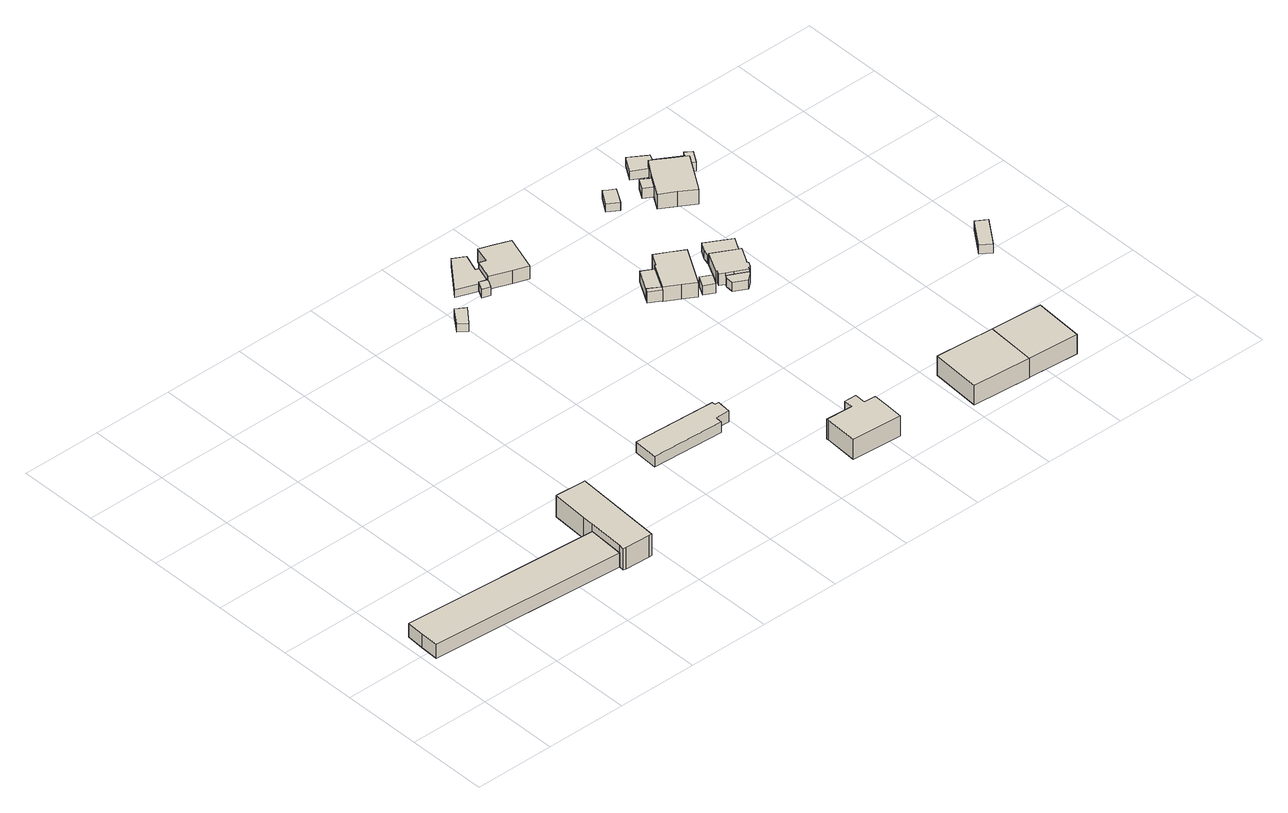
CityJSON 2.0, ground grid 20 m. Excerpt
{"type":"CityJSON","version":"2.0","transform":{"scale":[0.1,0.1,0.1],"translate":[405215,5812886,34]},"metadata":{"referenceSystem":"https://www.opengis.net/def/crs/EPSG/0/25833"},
"CityObjects":{
"building1":{"type":"Building","attributes":{"Gemeindeschluessel":"11000009","BezugspunktDach":"2200","function":"31001_2741","measuredHeight":5.08,"storeysAboveGround":1},"address":[{"country":"Germany","locality":"Berlin","thoroughfareNumber":"1B (6)","thoroughfareName":"Hinter dem Kurpark"}],"geometry":[{"type":"Solid","lod":"1","boundaries":[[[[0,1,2,3,4,5]],[[6,7,8,9,10,11]],[[6,11,5,4]],[[7,6,4,3]],[[8,7,3,2]],[[9,8,2,1]],[[10,9,1,0]],[[11,10,0,5]]]]}]},
"building2":{"type":"Building","attributes":{"Gemeindeschluessel":"11000009","BezugspunktDach":"2200","function":"31001_2741","measuredHeight":5.95,"storeysAboveGround":1},"address":[{"country":"Germany","locality":"Berlin","thoroughfareNumber":"1B (5)","thoroughfareName":"Hinter dem Kurpark"}],"geometry":[{"type":"Solid","lod":"1","boundaries":[[[[12,13,14,15,16,17,18,19,20,21,22]],[[10,8,23,24,25,26,27,28,29,30,31]],[[10,31,22,21]],[[8,10,21,20]],[[23,8,20,19]],[[24,23,19,18]],[[25,24,18,17]],[[26,25,17,16]],[[27,26,16,15]],[[28,27,15,14]],[[29,28,14,13]],[[30,29,13,12]],[[31,30,12,22]]]]}]},
"building3":{"type":"Building","attributes":{"Gemeindeschluessel":"11000009","BezugspunktDach":"2200","function":"31001_2741","measuredHeight":2.92,"storeysAboveGround":1},"address":[{"country":"Germany","locality":"Berlin","thoroughfareNumber":"1B (4)","thoroughfareName":"Hinter dem Kurpark"}],"geometry":[{"type":"Solid","lod":"1","boundaries":[[[[32,33,34,35,36,37,38,39]],[[40,41,42,43,44,45,46,47]],[[40,47,39,38]],[[41,40,38,37]],[[42,41,37,36]],[[43,42,36,35]],[[44,43,35,34]],[[45,44,34,33]],[[46,45,33,32]],[[47,46,32,39]]]]}]},
"building4":{"type":"Building","attributes":{"Gemeindeschluessel":"11000009","BezugspunktDach":"2200","function":"31001_2723","measuredHeight":2.02,"storeysAboveGround":1},"address":[{"country":"Germany","locality":"Berlin","thoroughfareNumber":"2 (2)","thoroughfareName":"Borretschweg"}],"geometry":[{"type":"Solid","lod":"1","boundaries":[[[[48,49,50,51]],[[52,53,54,55]],[[52,55,51,50]],[[53,52,50,49]],[[54,53,49,48]],[[55,54,48,51]]]]}]},
"building5":{"type":"Building","attributes":{"Gemeindeschluessel":"11000009","BezugspunktDach":"2200","function":"31001_1010","measuredHeight":5.97,"storeysAboveGround":1},"address":[{"country":"Germany","locality":"Berlin","thoroughfareNumber":"1B (3)","thoroughfareName":"Hinter dem Kurpark"}],"geometry":[{"type":"Solid","lod":"1","boundaries":[[[[56,57,58,59,60,61,62,63,64,65]],[[66,67,68,69,70,71,72,73,74,75]],[[66,75,65,64]],[[67,66,64,63]],[[68,67,63,62]],[[69,68,62,61]],[[70,69,61,60]],[[71,70,60,59]],[[72,71,59,58]],[[73,72,58,57]],[[74,73,57,56]],[[75,74,56,65]]]]}]},
"building6":{"type":"Building","attributes":{"Gemeindeschluessel":"11000009","BezugspunktDach":"2200","function":"51009_1610","measuredHeight":2.25,"storeysAboveGround":0},"address":[{"country":"Germany","locality":"Berlin"}],"geometry":[{"type":"Solid","lod":"1","boundaries":[[[[76,77,78,79,80]],[[81,82,83,84,85]],[[81,85,80,79]],[[82,81,79,78]],[[83,82,78,77]],[[84,83,77,76]],[[85,84,76,80]]]]}]},
"building7":{"type":"Building","attributes":{"Gemeindeschluessel":"11000009","BezugspunktDach":"2200","function":"31001_2463","measuredHeight":1.99,"storeysAboveGround":1},"address":[{"country":"Germany","locality":"Berlin","thoroughfareNumber":"2 (1)","thoroughfareName":"Borretschweg"}],"geometry":[{"type":"Solid","lod":"1","boundaries":[[[[86,87,88,89,90,91,92]],[[93,94,95,96,97,98,99]],[[93,99,92,91]],[[94,93,91,90]],[[95,94,90,89]],[[96,95,89,88]],[[97,96,88,87]],[[98,97,87,86]],[[99,98,86,92]]]]}]},
"building8":{"type":"Building","attributes":{"Gemeindeschluessel":"11000009","BezugspunktDach":"2200","function":"31001_1010","measuredHeight":4.94,"storeysAboveGround":1},"address":[{"country":"Germany","locality":"Berlin","thoroughfareNumber":"2","thoroughfareName":"Borretschweg"}],"geometry":[{"type":"Solid","lod":"1","boundaries":[[[[100,101,102,103,104,105,106,107,108]],[[109,110,111,112,113,114,115,116,117]],[[109,117,108,107]],[[110,109,107,106]],[[111,110,106,105]],[[112,111,105,104]],[[113,112,104,103]],[[114,113,103,102]],[[115,114,102,101]],[[116,115,101,100]],[[117,116,100,108]]]]}]},
"building9":{"type":"Building","attributes":{"Gemeindeschluessel":"11000009","BezugspunktDach":"2200","function":"51009_1610","measuredHeight":3,"storeysAboveGround":0},"address":[{"country":"Germany","locality":"Berlin"}],"geometry":[{"type":"Solid","lod":"1","boundaries":[[[[118,119,120,121]],[[122,123,124,125]],[[122,125,121,120]],[[123,122,120,119]],[[124,123,119,118]],[[125,124,118,121]]]]}]},
"building10":{"type":"Building","attributes":{"Gemeindeschluessel":"11000009","function":"31001_1010"},"address":[{"country":"Germany","locality":"Berlin","thoroughfareNumber":"1B","thoroughfareName":"Duftgeranienweg"}],"children":["building10-1","building10-2"]},
"building10-1":{"type":"BuildingPart","attributes":{"BezugspunktDach":"2200","measuredHeight":4.39,"storeysAboveGround":1},"parents":["building10"],"geometry":[{"type":"MultiSurface","lod":"1","boundaries":[[[126,127,128,129,130,131,132,133,134]],[[135,136,137,138,139,140,141,142,143]],[[135,143,134,133]],[[144,145,146,133,132]],[[137,136,132,131]],[[138,137,131,130]],[[139,138,130,129]],[[140,139,129,128]],[[141,140,128,127]],[[142,141,127,126]],[[143,142,126,134]],[[136,135,146,145,144]]]}]},
"building10-2":{"type":"BuildingPart","attributes":{"BezugspunktDach":"2200","measuredHeight":2.79,"storeysAboveGround":1},"parents":["building10"],"geometry":[{"type":"Solid","lod":"1","boundaries":[[[[146,145,147,148]],[[149,136,135,150]],[[149,150,148,147]],[[136,149,147,145]],[[150,135,146,148]],[[135,136,145,146]]]]}]},
"building11":{"type":"Building","attributes":{"Gemeindeschluessel":"11000009","BezugspunktDach":"2200","function":"31001_2463","measuredHeight":2.84,"storeysAboveGround":1},"address":[{"country":"Germany","locality":"Berlin","thoroughfareNumber":"1A (2)","thoroughfareName":"Duftgeranienweg"}],"geometry":[{"type":"Solid","lod":"1","boundaries":[[[[151,152,153,154,155]],[[156,157,158,159,160]],[[156,160,155,154]],[[157,156,154,153]],[[158,157,153,152]],[[159,158,152,151]],[[160,159,151,155]]]]}]},
"building12":{"type":"Building","attributes":{"Gemeindeschluessel":"11000009","BezugspunktDach":"2200","function":"31001_1010","measuredHeight":5.19,"storeysAboveGround":1},"address":[{"country":"Germany","locality":"Berlin","thoroughfareNumber":"1B (2)","thoroughfareName":"Hinter dem Kurpark"}],"geometry":[{"type":"Solid","lod":"1","boundaries":[[[[161,162,163,164]],[[165,166,167,168]],[[165,168,164,163]],[[166,165,163,162]],[[167,166,162,161]],[[168,167,161,164]]]]}]},
"building13":{"type":"Building","attributes":{"Gemeindeschluessel":"11000009","function":"31001_1010"},"address":[{"country":"Germany","locality":"Berlin","thoroughfareNumber":"1A","thoroughfareName":"Duftgeranienweg"}],"children":["building13-1","building13-2"]},
"building13-1":{"type":"BuildingPart","attributes":{"BezugspunktDach":"2200","measuredHeight":3.93,"storeysAboveGround":1},"parents":["building13"],"geometry":[{"type":"MultiSurface","lod":"1","boundaries":[[[169,170,171,172,173,174,175,176,177,178,179,180,181,182]],[[183,184,185,186,187,188,189,190,191,192,193,194,195,196]],[[183,196,182,181]],[[184,183,181,180]],[[185,184,180,179]],[[186,185,179,178]],[[187,186,178,177]],[[188,187,177,176]],[[189,188,176,175]],[[190,189,175,174]],[[191,190,174,173]],[[192,191,173,172]],[[193,192,172,171]],[[197,198,193,171,170]],[[199,197,194,170,169]],[[196,195,169,182]],[[194,193,198,197]],[[195,194,197,199]]]}]},
"building13-2":{"type":"BuildingPart","attributes":{"BezugspunktDach":"2200","measuredHeight":2.36,"storeysAboveGround":1},"parents":["building13"],"geometry":[{"type":"MultiSurface","lod":"1","boundaries":[[[200,201,198,199,202,203]],[[204,195,193,205,206,207]],[[204,207,203,202]],[[195,204,202,199]],[[205,193,198,201]],[[206,205,201,200]],[[207,206,200,203]],[[194,197,198,193]],[[195,199,197,194]]]}]},
"building14":{"type":"Building","attributes":{"Gemeindeschluessel":"11000009","BezugspunktDach":"2200","function":"31001_1010","measuredHeight":2.3,"storeysAboveGround":1},"address":[{"country":"Germany","locality":"Berlin","thoroughfareNumber":"1A (1)","thoroughfareName":"Duftgeranienweg"}],"geometry":[{"type":"Solid","lod":"1","boundaries":[[[[208,209,210,211,212,213]],[[214,215,216,217,218,219]],[[214,219,213,212]],[[215,214,212,211]],[[216,215,211,210]],[[217,216,210,209]],[[218,217,209,208]],[[219,218,208,213]]]]}]},
"building15":{"type":"Building","attributes":{"Gemeindeschluessel":"11000009","BezugspunktDach":"2200","function":"31001_2463","measuredHeight":2.29,"storeysAboveGround":1},"address":[{"country":"Germany","locality":"Berlin","thoroughfareNumber":"2 (2)","thoroughfareName":"Storchschnabelweg"}],"geometry":[{"type":"Solid","lod":"1","boundaries":[[[[220,221,222,223,224]],[[225,226,227,228,229]],[[225,229,224,223]],[[226,225,223,222]],[[227,226,222,221]],[[228,227,221,220]],[[229,228,220,224]]]]}]},
"building16":{"type":"Building","attributes":{"Gemeindeschluessel":"11000009","BezugspunktDach":"2200","function":"31001_1010","measuredHeight":5.11,"storeysAboveGround":1},"address":[{"country":"Germany","locality":"Berlin","thoroughfareNumber":"1B (1)","thoroughfareName":"Hinter dem Kurpark"}],"geometry":[{"type":"Solid","lod":"1","boundaries":[[[[230,231,162,161]],[[232,233,234,235]],[[232,235,161,162]],[[233,232,162,231]],[[234,233,231,230]],[[235,234,230,161]]]]}]},
"building17":{"type":"Building","attributes":{"Gemeindeschluessel":"11000009","BezugspunktDach":"2200","function":"51009_1610","measuredHeight":2.56,"storeysAboveGround":0},"address":[{"country":"Germany","locality":"Berlin"}],"geometry":[{"type":"Solid","lod":"1","boundaries":[[[[236,237,238,239]],[[240,241,242,243]],[[240,243,239,238]],[[241,240,238,237]],[[242,241,237,236]],[[243,242,236,239]]]]}]},
"building18":{"type":"Building","attributes":{"Gemeindeschluessel":"11000009","BezugspunktDach":"2200","function":"31001_1010","measuredHeight":4.61,"storeysAboveGround":1},"address":[{"country":"Germany","locality":"Berlin","thoroughfareNumber":"2","thoroughfareName":"Storchschnabelweg"}],"geometry":[{"type":"Solid","lod":"1","boundaries":[[[[244,245,246,247,248,249,250,251,252,253,254,255]],[[242,241,256,257,258,259,260,261,262,263,264,265]],[[242,265,255,254]],[[241,242,254,253]],[[256,241,253,252]],[[257,256,252,251]],[[258,257,251,250]],[[259,258,250,249]],[[260,259,249,248]],[[261,260,248,247]],[[262,261,247,246]],[[263,262,246,245]],[[264,263,245,244]],[[265,264,244,255]]]]}]},
"building19":{"type":"Building","attributes":{"Gemeindeschluessel":"11000009","BezugspunktDach":"2200","function":"31001_2723","measuredHeight":2.35,"storeysAboveGround":1},"address":[{"country":"Germany","locality":"Berlin","thoroughfareNumber":"2 (1)","thoroughfareName":"Storchschnabelweg"}],"geometry":[{"type":"Solid","lod":"1","boundaries":[[[[266,267,268,269,270,271,272,273,274]],[[275,276,277,278,279,280,281,282,283]],[[275,283,274,273]],[[276,275,273,272]],[[277,276,272,271]],[[278,277,271,270]],[[279,278,270,269]],[[280,279,269,268]],[[281,280,268,267]],[[282,281,267,266]],[[283,282,266,274]]]]}]},
"building20":{"type":"Building","attributes":{"Gemeindeschluessel":"11000009","BezugspunktDach":"2200","function":"51009_1610","measuredHeight":2.46,"storeysAboveGround":0},"address":[{"country":"Germany","locality":"Berlin"}],"geometry":[{"type":"Solid","lod":"1","boundaries":[[[[284,285,286,287,288,270,269]],[[289,290,291,292,293,294,295]],[[289,295,269,270]],[[290,289,270,288]],[[291,290,288,287]],[[292,291,287,286]],[[293,292,286,285]],[[294,293,285,284]],[[295,294,284,269]]]]}]},
"building21":{"type":"Building","attributes":{"Gemeindeschluessel":"11000009","BezugspunktDach":"2200","function":"31001_2463","measuredHeight":2.6,"storeysAboveGround":1},"address":[{"country":"Germany","locality":"Berlin","thoroughfareNumber":"4 (1)","thoroughfareName":"Duftgeranienweg"}],"geometry":[{"type":"Solid","lod":"1","boundaries":[[[[296,297,298,299]],[[300,301,302,303]],[[300,303,299,298]],[[301,300,298,297]],[[302,301,297,296]],[[303,302,296,299]]]]}]}
},
"vertices":[
[490,124,58],[493,170,58],[496,215,58],[10,247,58],[7,202,58],[5,157,58],[7,202,21],[10,247,21],[496,215,21],[493,170,21],[490,124,21],[5,157,21],
[496,110,78],[558,107,78],[565,107,78],[580,331,78],[573,331,78],[511,335,78],[504,335,78],[498,243,78],[496,215,78],[490,124,78],[489,111,78],[498,243,21],[504,335,21],[511,335,21],[573,331,21],[580,331,21],[565,107,21],[558,107,21],[496,110,21],[489,111,21],
[947,313,47],[948,330,47],[983,329,47],[986,364,47],[976,365,47],[976,373,47],[772,383,47],[768,322,47],[772,383,18],[976,373,18],[976,365,18],[986,364,18],[983,329,18],[948,330,18],[947,313,18],[768,322,18],
[798,929,22],[831,970,22],[808,985,22],[778,945,22],[808,985,1],[831,970,1],[798,929,1],[778,945,1],
[1215,54,72],[1218,96,72],[1220,137,72],[1191,139,72],[1192,167,72],[1162,168,72],[1161,145,72],[1095,149,72],[1095,144,72],[1090,62,72],[1095,144,19],[1095,149,19],[1161,145,19],[1162,168,19],[1192,167,19],[1191,139,19],[1220,137,19],[1218,96,19],[1215,54,19],[1090,62,19],
[909,984,26],[920,1003,26],[921,1006,26],[902,1013,26],[890,991,26],[902,1013,3],[921,1006,3],[920,1003,3],[909,984,3],[890,991,3],
[902,1013,21],[921,1006,21],[936,1050,21],[928,1053,21],[944,1097,21],[916,1113,21],[852,1032,21],[916,1113,1],[944,1097,1],[928,1053,1],[936,1050,1],[921,1006,1],[902,1013,1],[852,1032,1],
[971,984,37],[1007,971,37],[1036,1058,37],[1001,1072,37],[965,1085,37],[952,1045,37],[936,1050,37],[921,1006,37],[920,1003,37],[921,1006,2],[936,1050,2],[952,1045,2],[965,1085,2],[1001,1072,2],[1036,1058,2],[1007,971,2],[971,984,2],[920,1003,2],
[1153,720,44],[1158,729,44],[1130,746,44],[1125,737,44],[1130,746,14],[1158,729,14],[1153,720,14],[1125,737,14],
[1187,700,52],[1217,682,52],[1273,777,52],[1241,796,52],[1208,814,52],[1192,783,52],[1189,785,52],[1158,729,52],[1153,720,52],[1158,729,13],[1189,785,13],[1192,783,13],[1208,814,13],[1241,796,13],[1273,777,13],[1217,682,13],[1187,700,13],[1153,720,13],[1189,785,29],[1189,785,41],[1158,729,41],
[1161,801,41],[1130,746,41],[1161,801,13],[1130,746,13],
[1251,664,41],[1258,677,41],[1265,690,41],[1240,704,41],[1226,677,41],[1240,704,16],[1265,690,16],[1258,677,16],[1251,664,16],[1226,677,16],
[1543,17,70],[1551,141,70],[1407,151,70],[1398,27,70],[1407,151,18],[1551,141,18],[1543,17,18],[1398,27,18],
[1285,671,47],[1301,663,47],[1330,648,47],[1332,652,47],[1337,652,47],[1343,664,47],[1341,668,47],[1364,708,47],[1359,711,47],[1333,725,47],[1302,742,47],[1274,688,47],[1276,687,47],[1271,678,47],[1276,687,16],[1274,688,16],[1302,742,16],[1333,725,16],[1359,711,16],[1364,708,16],[1341,668,16],[1343,664,16],[1337,652,16],[1332,652,16],[1330,648,16],[1301,663,16],[1285,671,16],[1271,678,16],[1301,663,40],[1330,648,40],[1285,671,40],
[1310,628,40],[1326,640,40],[1281,663,40],[1280,645,40],[1281,663,16],[1326,640,16],[1310,628,16],[1280,645,16],
[1359,711,40],[1381,749,40],[1320,784,40],[1307,762,40],[1303,746,40],[1302,742,40],[1303,746,17],[1307,762,17],[1320,784,17],[1381,749,17],[1359,711,17],[1302,742,17],
[1289,1001,35],[1313,1040,35],[1300,1048,35],[1288,1056,35],[1263,1018,35],[1288,1056,14],[1300,1048,14],[1313,1040,14],[1289,1001,14],[1263,1018,14],
[1669,8,70],[1678,132,70],[1551,141,19],[1678,132,19],[1669,8,19],[1543,17,19],
[1369,986,42],[1385,1011,42],[1364,1025,42],[1348,998,42],[1364,1025,16],[1385,1011,16],[1369,986,16],[1348,998,16],
[1385,929,55],[1422,905,55],[1481,999,55],[1482,1001,55],[1480,1003,55],[1445,1024,55],[1419,1041,55],[1408,1047,55],[1405,1042,55],[1385,1011,55],[1369,986,55],[1347,952,55],[1405,1042,16],[1408,1047,16],[1419,1041,16],[1445,1024,16],[1480,1003,16],[1482,1001,16],[1481,999,16],[1422,905,16],[1385,929,16],[1347,952,16],
[1405,1042,38],[1408,1047,38],[1419,1041,38],[1480,1003,38],[1490,1023,38],[1431,1059,38],[1437,1073,38],[1395,1101,38],[1370,1062,38],[1395,1101,15],[1437,1073,15],[1431,1059,15],[1490,1023,15],[1480,1003,15],[1419,1041,15],[1408,1047,15],[1405,1042,15],[1370,1062,15],
[1482,1001,38],[1481,999,38],[1493,992,38],[1512,1022,38],[1496,1033,38],[1490,1023,14],[1496,1033,14],[1512,1022,14],[1493,992,14],[1481,999,14],[1482,1001,14],[1480,1003,14],
[1764,372,43],[1811,438,43],[1786,454,43],[1739,389,43],[1786,454,19],[1811,438,19],[1764,372,19],[1739,389,19]
]}
